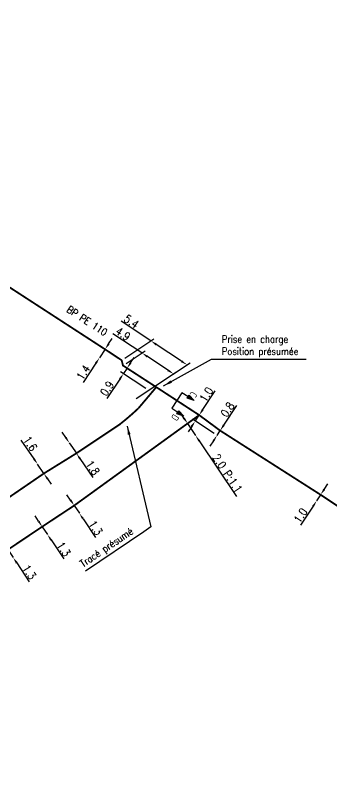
# Model space of a CAD drawing. Header units: millimetres. Extents: x 183997 to 185000, y 127999 to 129007.
# Drawn here: x 184590.4 to 184634.1, y 128669.8 to 128776.6 of the extents above; entities that cross this region are included whole.
import ezdxf
from ezdxf.enums import TextEntityAlignment as Align

# ---------------------------------------------------------------- set-up
doc = ezdxf.new("R2010")
doc.units = ezdxf.units.MM
doc.header["$PDMODE"] = 34
doc.linetypes.add('L_25_PE', pattern=[2000, 1000, 1000])
doc.layers.get('DEFPOINTS').update_dxf_attribs({"linetype": 'CONTINUOUS'})
doc.layers.add('L_150', color=1, linetype='CONTINUOUS')
doc.layers.add('L_900', color=7, linetype='CONTINUOUS')
doc.styles.add('indication', font='isocp.shx', dxfattribs={"width": 0.85})
doc.styles.get("Standard").update_dxf_attribs({"font": 'romans.shx', "width": 0.85})
doc.dimstyles.get("Standard").update_dxf_attribs({"dimtxt": 1.5, "dimasz": 1.2, "dimexe": 0.625, "dimexo": 0.625, "dimgap": 0.25, "dimtad": 1, "dimdec": 1, "dimzin": 0, "dimdsep": 46, "dimtxsty": 'Standard', "dimcen": -0.5, "dimadec": 0, "dimazin": 0, "dimtfac": 1, "dimtdec": 1, "dimtmove": 0, "dimatfit": 3, "dimfxl": 0, "dimtolj": 1, "dimtzin": 0, "dimarcsym": 0})

# ---------------------------------------------------------------- blocks, each defined once
blk = doc.blocks.new('*D295')
at = {"layer": 'DEFPOINTS', "color": 0, "linetype": 'Continuous', "transparency": 16777216}
for p in [(184602.77, 128730.38), (184602, 128729.21), (184602, 128729.21)]:
    blk.add_point(p, dxfattribs=at)
at = {"layer": 'L_150', "color": 0, "linetype": 'Continuous', "lineweight": -2, "transparency": 16777216}
for p, q in [((184603.27, 128731.13), (184603.77, 128731.88)), ((184602.77, 128730.38), (184602, 128729.21)), ((184601.5, 128728.46), (184599.74, 128725.8))]:
    blk.add_line(p, q, dxfattribs=at)
at = {"layer": 'L_150', "color": 0, "linetype": 'Continuous', "transparency": 16777216}
for points in [[(184603.15, 128731.21), (184603.4, 128731.05), (184602.77, 128730.38)], [(184601.38, 128728.54), (184601.63, 128728.38), (184602, 128729.21)]]:
    blk.add_solid(points, dxfattribs=at)
at = {"layer": 'L_150', "color": 0, "linetype": 'Continuous', "transparency": 16777216, "insert": (184599.75, 128727.17), "char_height": 1.125, "attachment_point": 5, "rotation": 56.4598}
blk.add_mtext('\\A1;1.4', dxfattribs=at)
blk = doc.blocks.new('*D296')
at = {"layer": 'DEFPOINTS', "color": 0, "linetype": 'Continuous', "transparency": 16777216}
for p in [(184632.63, 128710.24), (184632.08, 128709.4), (184632.08, 128709.4)]:
    blk.add_point(p, dxfattribs=at)
at = {"layer": 'L_150', "color": 0, "linetype": 'Continuous', "lineweight": -2, "transparency": 16777216}
for p, q in [((184633.12, 128710.99), (184633.62, 128711.74)), ((184632.63, 128710.24), (184632.08, 128709.4)), ((184631.59, 128708.65), (184629.86, 128706.02))]:
    blk.add_line(p, q, dxfattribs=at)
at = {"layer": 'L_150', "color": 0, "linetype": 'Continuous', "transparency": 16777216}
for points in [[(184633, 128711.07), (184633.25, 128710.91), (184632.63, 128710.24)], [(184631.46, 128708.73), (184631.71, 128708.56), (184632.08, 128709.4)]]:
    blk.add_solid(points, dxfattribs=at)
at = {"layer": 'L_150', "color": 0, "linetype": 'Continuous', "transparency": 16777216, "insert": (184629.85, 128707.37), "char_height": 1.125, "attachment_point": 5, "rotation": 56.7323}
blk.add_mtext('\\A1;1.0', dxfattribs=at)
blk = doc.blocks.new('*D297')
at = {"layer": 'DEFPOINTS', "color": 0, "linetype": 'Continuous', "transparency": 16777216}
for p in [(184605.07, 128728.86), (184614.12, 128728.23), (184606.65, 128723.28)]:
    blk.add_point(p, dxfattribs=at)
at = {"layer": 'L_150', "color": 0, "linetype": 'Continuous', "lineweight": -2, "transparency": 16777216}
for p, q in [((184609.12, 128731.54), (184604.99, 128734.28)), ((184605.5, 128729.14), (184609.55, 128731.82)), ((184613.37, 128728.73), (184609.87, 128731.04)), ((184607.08, 128723.56), (184614.54, 128728.51))]:
    blk.add_line(p, q, dxfattribs=at)
at = {"layer": 'L_150', "color": 0, "linetype": 'Continuous', "transparency": 16777216}
for points in [[(184609.96, 128731.17), (184609.79, 128730.92), (184609.12, 128731.54)], [(184613.45, 128728.85), (184613.29, 128728.6), (184614.12, 128728.23)]]:
    blk.add_solid(points, dxfattribs=at)
at = {"layer": 'L_150', "color": 0, "linetype": 'Continuous', "transparency": 16777216, "insert": (184606.42, 128734.23), "char_height": 1.125, "attachment_point": 5, "rotation": 326.4598}
blk.add_mtext('\\A1;5.4', dxfattribs=at)
blk = doc.blocks.new('*D39')
at = {"layer": 'DEFPOINTS', "color": 0, "linetype": 'Continuous', "transparency": 16777216}
for p in [(184598.5, 128708.75), (184599.22, 128707.67), (184599.22, 128707.67)]:
    blk.add_point(p, dxfattribs=at)
at = {"layer": 'L_150', "color": 0, "linetype": 'Continuous', "lineweight": -2, "transparency": 16777216}
for p, q in [((184598, 128709.5), (184597.49, 128710.25)), ((184598.5, 128708.75), (184599.22, 128707.67)), ((184599.72, 128706.93), (184601.47, 128704.32))]:
    blk.add_line(p, q, dxfattribs=at)
at = {"layer": 'L_150', "color": 0, "linetype": 'Continuous', "transparency": 16777216}
for points in [[(184598.12, 128709.59), (184597.87, 128709.42), (184598.5, 128708.75)], [(184599.84, 128707.01), (184599.59, 128706.84), (184599.22, 128707.67)]]:
    blk.add_solid(points, dxfattribs=at)
at = {"layer": 'L_150', "color": 0, "linetype": 'Continuous', "transparency": 16777216, "insert": (184601.47, 128705.66), "char_height": 1.125, "attachment_point": 5, "rotation": 303.7944}
blk.add_mtext('\\A1;1.3', dxfattribs=at)
blk = doc.blocks.new('*D41')
at = {"layer": 'DEFPOINTS', "color": 0, "linetype": 'Continuous', "transparency": 16777216}
for p in [(184589.32, 128702.64), (184590.04, 128701.56), (184590.04, 128701.56)]:
    blk.add_point(p, dxfattribs=at)
at = {"layer": 'L_150', "color": 0, "linetype": 'Continuous', "lineweight": -2, "transparency": 16777216}
for p, q in [((184588.82, 128703.39), (184588.32, 128704.14)), ((184589.32, 128702.64), (184590.04, 128701.56)), ((184590.53, 128700.81), (184592.27, 128698.19))]:
    blk.add_line(p, q, dxfattribs=at)
at = {"layer": 'L_150', "color": 0, "linetype": 'Continuous', "transparency": 16777216}
for points in [[(184588.94, 128703.47), (184588.69, 128703.31), (184589.32, 128702.64)], [(184590.66, 128700.89), (184590.41, 128700.72), (184590.04, 128701.56)]]:
    blk.add_solid(points, dxfattribs=at)
at = {"layer": 'L_150', "color": 0, "linetype": 'Continuous', "transparency": 16777216, "insert": (184592.28, 128699.54), "char_height": 1.125, "attachment_point": 5, "rotation": 303.6178}
blk.add_mtext('\\A1;1.3', dxfattribs=at)
blk = doc.blocks.new('*D42')
at = {"layer": 'DEFPOINTS', "color": 0, "linetype": 'Continuous', "transparency": 16777216}
for p in [(184614.2, 128720.11), (184615.31, 128718.45), (184615.31, 128718.45)]:
    blk.add_point(p, dxfattribs=at)
at = {"layer": 'L_150', "color": 0, "linetype": 'Continuous', "lineweight": -2, "transparency": 16777216}
for p, q in [((184613.7, 128720.86), (184613.2, 128721.6)), ((184614.2, 128720.11), (184615.31, 128718.45)), ((184615.81, 128717.7), (184620.97, 128709.99))]:
    blk.add_line(p, q, dxfattribs=at)
at = {"layer": 'L_150', "color": 0, "linetype": 'Continuous', "transparency": 16777216}
for points in [[(184613.82, 128720.94), (184613.57, 128720.77), (184614.2, 128720.11)], [(184615.94, 128717.78), (184615.69, 128717.61), (184615.31, 128718.45)]]:
    blk.add_solid(points, dxfattribs=at)
at = {"layer": 'L_150', "color": 0, "linetype": 'Continuous', "transparency": 16777216, "insert": (184619.72, 128713.21), "char_height": 1.125, "attachment_point": 5, "rotation": 303.7944}
blk.add_mtext('\\A1;2.0 P:1.1', dxfattribs=at)
blk = doc.blocks.new('*D44')
at = {"layer": 'DEFPOINTS', "color": 0, "linetype": 'Continuous', "transparency": 16777216}
for p in [(184594.06, 128705.82), (184594.8, 128704.72), (184594.8, 128704.72)]:
    blk.add_point(p, dxfattribs=at)
at = {"layer": 'L_150', "color": 0, "linetype": 'Continuous', "lineweight": -2, "transparency": 16777216}
for p, q in [((184593.56, 128706.57), (184593.07, 128707.32)), ((184594.06, 128705.82), (184594.8, 128704.72)), ((184595.3, 128703.98), (184597.04, 128701.36))]:
    blk.add_line(p, q, dxfattribs=at)
at = {"layer": 'L_150', "color": 0, "linetype": 'Continuous', "transparency": 16777216}
for points in [[(184593.69, 128706.65), (184593.44, 128706.49), (184594.06, 128705.82)], [(184595.42, 128704.06), (184595.17, 128703.89), (184594.8, 128704.72)]]:
    blk.add_solid(points, dxfattribs=at)
at = {"layer": 'L_150', "color": 0, "linetype": 'Continuous', "transparency": 16777216, "insert": (184597.04, 128702.71), "char_height": 1.125, "attachment_point": 5, "rotation": 303.7203}
blk.add_mtext('\\A1;1.3', dxfattribs=at)
blk = doc.blocks.new('*D47')
at = {"layer": 'DEFPOINTS', "color": 0, "linetype": 'Continuous', "transparency": 16777216}
for p in [(184597.82, 128717.43), (184597.82, 128717.43), (184598.8, 128715.98)]:
    blk.add_point(p, dxfattribs=at)
at = {"layer": 'L_150', "color": 0, "linetype": 'Continuous', "lineweight": -2, "transparency": 16777216}
for p, q in [((184597.32, 128718.18), (184596.81, 128718.93)), ((184597.82, 128717.43), (184598.8, 128715.98)), ((184599.3, 128715.24), (184601.06, 128712.63))]:
    blk.add_line(p, q, dxfattribs=at)
at = {"layer": 'L_150', "color": 0, "linetype": 'Continuous', "transparency": 16777216}
for points in [[(184597.44, 128718.26), (184597.19, 128718.1), (184597.82, 128717.43)], [(184599.43, 128715.32), (184599.18, 128715.15), (184598.8, 128715.98)]]:
    blk.add_solid(points, dxfattribs=at)
at = {"layer": 'L_150', "color": 0, "linetype": 'Continuous', "transparency": 16777216, "insert": (184601.06, 128713.98), "char_height": 1.125, "attachment_point": 5, "rotation": 304.0121}
blk.add_mtext('\\A1;1.8', dxfattribs=at)
blk = doc.blocks.new('*D50')
at = {"layer": 'DEFPOINTS', "color": 0, "linetype": 'Continuous', "transparency": 16777216}
for p in [(184593.43, 128714.47), (184593.43, 128714.47), (184594.3, 128713.19)]:
    blk.add_point(p, dxfattribs=at)
at = {"layer": 'L_150', "color": 0, "linetype": 'Continuous', "lineweight": -2, "transparency": 16777216}
for p, q in [((184592.93, 128715.22), (184591.17, 128717.82)), ((184594.3, 128713.19), (184593.43, 128714.47)), ((184594.8, 128712.44), (184595.3, 128711.69))]:
    blk.add_line(p, q, dxfattribs=at)
at = {"layer": 'L_150', "color": 0, "linetype": 'Continuous', "transparency": 16777216}
for points in [[(184593.05, 128715.3), (184592.81, 128715.13), (184593.43, 128714.47)], [(184594.93, 128712.52), (184594.68, 128712.36), (184594.3, 128713.19)]]:
    blk.add_solid(points, dxfattribs=at)
at = {"layer": 'L_150', "color": 0, "linetype": 'Continuous', "transparency": 16777216, "insert": (184592.42, 128717.31), "char_height": 1.125, "attachment_point": 5, "rotation": 303.9578}
blk.add_mtext('\\A1;1.6', dxfattribs=at)
blk = doc.blocks.new('*D51')
at = {"layer": 'DEFPOINTS', "color": 0, "linetype": 'Continuous', "transparency": 16777216}
for p in [(184605.26, 128728.13), (184605.32, 128727.01), (184608.8, 128724.7)]:
    blk.add_point(p, dxfattribs=at)
at = {"layer": 'L_150', "color": 0, "linetype": 'Continuous', "lineweight": -2, "transparency": 16777216}
for p, q in [((184606.31, 128728.51), (184606.81, 128729.26)), ((184608.41, 128724.96), (184604.93, 128727.27)), ((184605.82, 128727.76), (184605.32, 128727.01)), ((184605.65, 128727.87), (184606.21, 128727.5)), ((184604.82, 128726.26), (184603.03, 128723.57))]:
    blk.add_line(p, q, dxfattribs=at)
at = {"layer": 'L_150', "color": 0, "linetype": 'Continuous', "transparency": 16777216}
for points in [[(184606.19, 128728.6), (184606.44, 128728.43), (184605.82, 128727.76)], [(184604.7, 128726.35), (184604.95, 128726.18), (184605.32, 128727.01)]]:
    blk.add_solid(points, dxfattribs=at)
at = {"layer": 'L_150', "color": 0, "linetype": 'Continuous', "transparency": 16777216, "insert": (184603.05, 128724.95), "char_height": 1.125, "attachment_point": 5, "rotation": 56.4598}
blk.add_mtext('\\A1;0.9', dxfattribs=at)
blk = doc.blocks.new('*D52')
at = {"layer": 'DEFPOINTS', "color": 0, "linetype": 'Continuous', "transparency": 16777216}
for p in [(184618.28, 128718.45), (184618.28, 128718.45), (184618.72, 128719.12)]:
    blk.add_point(p, dxfattribs=at)
at = {"layer": 'L_150', "color": 0, "linetype": 'Continuous', "lineweight": -2, "transparency": 16777216}
for p, q in [((184619.22, 128719.87), (184621.02, 128722.61)), ((184618.28, 128718.45), (184618.72, 128719.12)), ((184617.79, 128717.7), (184617.29, 128716.95))]:
    blk.add_line(p, q, dxfattribs=at)
at = {"layer": 'L_150', "color": 0, "linetype": 'Continuous', "transparency": 16777216}
for points in [[(184619.09, 128719.96), (184619.34, 128719.79), (184618.72, 128719.12)], [(184617.66, 128717.78), (184617.91, 128717.62), (184618.28, 128718.45)]]:
    blk.add_solid(points, dxfattribs=at)
at = {"layer": 'L_150', "color": 0, "linetype": 'Continuous', "transparency": 16777216, "insert": (184619.74, 128722.03), "char_height": 1.125, "attachment_point": 5, "rotation": 56.6584}
blk.add_mtext('\\A1;0.8', dxfattribs=at)
blk = doc.blocks.new('*D53')
at = {"layer": 'DEFPOINTS', "color": 0, "linetype": 'Continuous', "transparency": 16777216}
for p in [(184605.26, 128728.13), (184612.24, 128726.98), (184606.65, 128723.28)]:
    blk.add_point(p, dxfattribs=at)
at = {"layer": 'L_150', "color": 0, "linetype": 'Continuous', "lineweight": -2, "transparency": 16777216}
for p, q in [((184607.88, 128729.87), (184603.85, 128732.54)), ((184605.68, 128728.41), (184608.31, 128730.15)), ((184611.49, 128727.48), (184608.63, 128729.37)), ((184607.08, 128723.56), (184612.66, 128727.26))]:
    blk.add_line(p, q, dxfattribs=at)
at = {"layer": 'L_150', "color": 0, "linetype": 'Continuous', "transparency": 16777216}
for points in [[(184608.71, 128729.5), (184608.55, 128729.25), (184607.88, 128729.87)], [(184611.57, 128727.61), (184611.4, 128727.36), (184612.24, 128726.98)]]:
    blk.add_solid(points, dxfattribs=at)
at = {"layer": 'L_150', "color": 0, "linetype": 'Continuous', "transparency": 16777216, "insert": (184605.24, 128732.52), "char_height": 1.125, "attachment_point": 5, "rotation": 326.4598}
blk.add_mtext('\\A1;4.9', dxfattribs=at)
blk = doc.blocks.new('*D54')
at = {"layer": 'DEFPOINTS', "color": 0, "linetype": 'Continuous', "transparency": 16777216}
for p in [(184615.81, 128721.27), (184615.26, 128720.44), (184618.28, 128718.45)]:
    blk.add_point(p, dxfattribs=at)
at = {"layer": 'L_150', "color": 0, "linetype": 'Continuous', "lineweight": -2, "transparency": 16777216}
for p, q in [((184616.31, 128722.03), (184618.04, 128724.65)), ((184617.89, 128718.71), (184614.87, 128720.7)), ((184615.26, 128720.44), (184615.81, 128721.27)), ((184614.77, 128719.69), (184614.27, 128718.94))]:
    blk.add_line(p, q, dxfattribs=at)
at = {"layer": 'L_150', "color": 0, "linetype": 'Continuous', "transparency": 16777216}
for points in [[(184616.18, 128722.11), (184616.43, 128721.94), (184615.81, 128721.27)], [(184614.64, 128719.77), (184614.89, 128719.61), (184615.26, 128720.44)]]:
    blk.add_solid(points, dxfattribs=at)
at = {"layer": 'L_150', "color": 0, "linetype": 'Continuous', "transparency": 16777216, "insert": (184616.79, 128724.13), "char_height": 1.125, "attachment_point": 5, "rotation": 56.6584}
blk.add_mtext('\\A1;1.0', dxfattribs=at)

msp = doc.modelspace()

# ---------------------------------------------------------------- hatches: boundary and pattern name
at = {"layer": 'L_900', "ltscale": 0.5}
h = msp.add_hatch(color=256, dxfattribs=at)
h.dxf.hatch_style = 1
h.paths.add_polyline_path([(184614.4, 128724.04), (184614.13, 128723.62), (184615.1, 128723.28)])
h = msp.add_hatch(color=256, dxfattribs=at)
h.dxf.hatch_style = 1
h.paths.add_polyline_path([(184612.99, 128721.87), (184612.72, 128721.45), (184613.69, 128721.12)])

# ---------------------------------------------------------------- linework, layer by layer
at = {"layer": 'L_150', "linetype": 'L_25_PE', "ltscale": 0.5, "const_width": 0.25, "flags": 128}
msp.add_lwpolyline([(184488.67, 128561.73), (184489.18, 128561.79), (184490.16, 128562.3), (184493.4, 128564.44), (184498.69, 128567.9), (184523.04, 128583.98), (184529.34, 128587.92), (184547.54, 128600.09), (184594.07, 128631.22), (184637.6, 128659.87), (184646.93, 128666.66), (184653.12, 128670.87), (184658.81, 128674.96), (184668.76, 128681.49), (184668.9, 128681.77), (184668.58, 128685.8), (184668.44, 128686.03), (184666.65, 128687.23), (184659.5, 128692), (184647.35, 128700.66), (184641.05, 128704.65), (184632.63, 128710.24), (184618.72, 128719.12), (184615.81, 128721.27), (184609.87, 128725.14), (184605.26, 128728.13), (184605.07, 128728.86), (184602.77, 128730.38), (184581.49, 128744.19), (184576.55, 128747.49), (184570.37, 128752.3), (184565.2, 128757.33), (184560.81, 128762.2), (184556.72, 128768.75), (184555.36, 128770.26), (184554.84, 128770.34), (184552.19, 128773.45), (184551.52, 128773.97), (184546.13, 128776.45), (184545.55, 128776.48), (184540.53, 128774.66), (184538.65, 128773.97), (184533.8, 128773.75), (184531.44, 128772.76), (184522.91, 128769.19), (184516.61, 128766.74), (184506.88, 128762.61), (184501.96, 128759.57), (184493.17, 128752.74), (184483.85, 128745.2), (184480.18, 128742.29), (184479.72, 128741.85), (184478.62, 128740.54), (184476.02, 128732.65), (184474.95, 128726.03), (184474.17, 128719.27), (184474.17, 128719.27), (184472.73, 128703.06), (184471.77, 128692.44), (184470.88, 128682.02), (184469.87, 128671.49), (184469.42, 128666.2), (184467.57, 128660.83), (184463.14, 128648.27), (184459.17, 128636.74), (184459.17, 128636.74), (184457.66, 128632.45), (184458.36, 128631.28), (184457.75, 128629.53), (184456.89, 128627.09), (184461.32, 128624.57), (184465.35, 128627.23), (184465.72, 128627.47), (184468.23, 128629.12), (184468.23, 128629.12), (184473.38, 128632.67), (184479.16, 128636.51), (184484.55, 128640.38), (184490.06, 128644.1), (184495.64, 128647.26), (184500.32, 128650.43), (184504.86, 128653.54), (184509.52, 128656.65), (184514.1, 128659.73), (184519.68, 128663.44), (184539.85, 128677), (184552.21, 128685.25), (184556.92, 128688.4), (184562.45, 128692.07), (184569.56, 128696.87), (184575.65, 128700.97), (184582.65, 128705.39), (184588.53, 128709.24), (184594.3, 128713.19), (184598.8, 128715.98), (184604.77, 128719.96, 0.02391), (184607.38, 128722.2), (184609.87, 128725.14)], format="xyb", dxfattribs=at)
msp.add_lwpolyline([(184454.3, 128610.27), (184453.9, 128612.29), (184457.65, 128614.67), (184468.66, 128622.29), (184468.84, 128622.41), (184469.03, 128622.53), (184472.22, 128624.5), (184482.7, 128631.5), (184495.08, 128639.97), (184501.93, 128644.57), (184513.47, 128652.03), (184519.43, 128656.09), (184525.56, 128660.34), (184559.69, 128682.86), (184568.79, 128689.05), (184575.34, 128693.32), (184580.21, 128696.6), (184584.83, 128699.7), (184589.32, 128702.64), (184594.06, 128705.82), (184598.5, 128708.75), (184614.2, 128720.11), (184615.81, 128721.27)], dxfattribs=at)
at = {"layer": 'L_900', "ltscale": 0.5, "flags": 128}
msp.add_lwpolyline([(184614.26, 128723.83), (184613.42, 128724.37), (184612.02, 128722.21), (184612.86, 128721.66)], dxfattribs=at)
for points in [[(184614.13, 128723.62), (184614.4, 128724.04), (184615.1, 128723.28)], [(184612.72, 128721.45), (184612.99, 128721.87), (184613.69, 128721.12)]]:
    msp.add_lwpolyline(points, close=True, dxfattribs=at)

# ---------------------------------------------------------------- texts
at = {"layer": 'L_150', "linetype": 'Continuous', "width": 0.85}
msp.add_text('BP PE 110', height=1, rotation=326.8702, dxfattribs=at).set_placement((184600.29, 128734.32), align=Align.MIDDLE)
at = {"layer": 'L_150', "linetype": 'Continuous', "insert": (184618.95, 128730.78), "char_height": 1, "attachment_point": 4}
msp.add_mtext('Prise en charge\\PPosition présumée', dxfattribs=at)
at = {"layer": 'L_150', "linetype": 'Continuous', "insert": (184599.53, 128700.44), "char_height": 1, "attachment_point": 4, "rotation": 33.9856}
msp.add_mtext('Tracé présumé', dxfattribs=at)
at = {"layer": 'L_900', "char_height": 1, "width": 1.6265, "attachment_point": 1, "rotation": 236.9908, "style": 'indication'}
for s, insert in [('C', (184615.61, 128724.1)), ('D', (184613.1, 128720.95))]:
    msp.add_mtext(s, dxfattribs=dict(at, insert=insert))

# ---------------------------------------------------------------- dimensions: what is measured, and where the dimension line sits
at = {"layer": 'L_150', "linetype": 'Continuous'}
for base, p1, p2, angle, text, override, picture, middle in [((184614.12, 128728.23), (184605.07, 128728.86), (184606.65, 128723.28), 146.4598, '5.4', {"dimscale": 0.75}, '*D297', (184606, 128733.61)), ((184612.24, 128726.98), (184605.26, 128728.13), (184606.65, 128723.28), 146.4598, '4.9', {"dimscale": 0.75}, '*D53', (184604.82, 128731.9)), ((184615.31, 128718.45), (184614.2, 128720.11), (184615.31, 128718.45), 123.7944, '<> P:1.1', {"dimscale": 0.75, "dimatfit": 0}, '*D42', (184619.1, 128712.79))]:
    dim = msp.add_linear_dim(base=base, p1=p1, p2=p2, angle=angle, text=text, dimstyle='Standard', override=override, dxfattribs=at)
    dim.commit()
    dim.dimension.update_dxf_attribs({"geometry": picture, "text_midpoint": middle, "dimtype": 160})
for base, p1, p2, angle, override, picture, middle in [((184602, 128729.21), (184602.77, 128730.38), (184602, 128729.21), 56.4598, {"dimscale": 0.75, "dimlfac": 1, "dimlunit": 2, "dimatfit": 0}, '*D295', (184600.37, 128726.76)), ((184605.32, 128727.01), (184605.26, 128728.13), (184608.8, 128724.7), 56.4598, {"dimscale": 0.75, "dimatfit": 0}, '*D51', (184603.68, 128724.54)), ((184615.26, 128720.44), (184615.81, 128721.27), (184618.28, 128718.45), 56.6584, {"dimscale": 0.75, "dimatfit": 0}, '*D54', (184617.42, 128723.71)), ((184618.28, 128718.45), (184618.72, 128719.12), (184618.28, 128718.45), 56.6584, {"dimscale": 0.75, "dimatfit": 0}, '*D52', (184620.37, 128721.62)), ((184593.4326, 128714.4715), (184594.2984, 128713.18585), (184593.4326, 128714.4715), 303.9578, {"dimscale": 0.75, "dimatfit": 0}, '*D50', (184591.80099, 128716.89431)), ((184597.8215, 128717.4332), (184598.8004, 128715.9826), (184597.8215, 128717.4332), 304.0121, {"dimscale": 0.75, "dimatfit": 0}, '*D47', (184600.4343, 128713.5613)), ((184632.08, 128709.4), (184632.63, 128710.24), (184632.08, 128709.4), 56.7323, {"dimscale": 0.75, "dimlfac": 1, "dimlunit": 2, "dimatfit": 0}, '*D296', (184630.48, 128706.96)), ((184599.22, 128707.67), (184598.5, 128708.75), (184599.22, 128707.67), 123.7944, {"dimscale": 0.75, "dimlfac": 1, "dimlunit": 2, "dimatfit": 0}, '*D39', (184600.84, 128705.25)), ((184594.8, 128704.72), (184594.06, 128705.82), (184594.8, 128704.72), 123.7203, {"dimscale": 0.75, "dimlfac": 1, "dimlunit": 2, "dimatfit": 0}, '*D44', (184596.42, 128702.29)), ((184590.04, 128701.56), (184589.32, 128702.64), (184590.04, 128701.56), 123.6178, {"dimscale": 0.75, "dimlfac": 1, "dimlunit": 2, "dimatfit": 0}, '*D41', (184591.65, 128699.12))]:
    dim = msp.add_linear_dim(base=base, p1=p1, p2=p2, angle=angle, dimstyle='Standard', override=override, dxfattribs=at)
    dim.commit()
    dim.dimension.update_dxf_attribs({"geometry": picture, "text_midpoint": middle, "dimtype": 160})

# ---------------------------------------------------------------- leaders
at = {"layer": 'L_150', "linetype": 'Continuous', "annotation_type": 0, "has_hookline": 1, "hookline_direction": 0, "text_width": 11.7}
msp.add_leader([(184610.89, 128725.32), (184617.5, 128729.03), (184618.7, 128729.03)], dimstyle='Standard', dxfattribs=at)
at = {"layer": 'L_150', "linetype": 'Continuous', "annotation_type": 0, "has_hookline": 1, "hookline_direction": 1, "text_width": 9.51, "horizontal_direction": (0.829178, 0.558984, 0)}
msp.add_leader([(184605.84, 128719.76), (184609.13, 128705.8), (184608.14, 128705.13)], dimstyle='Standard', dxfattribs=at)

doc.saveas('drawing.dxf')
